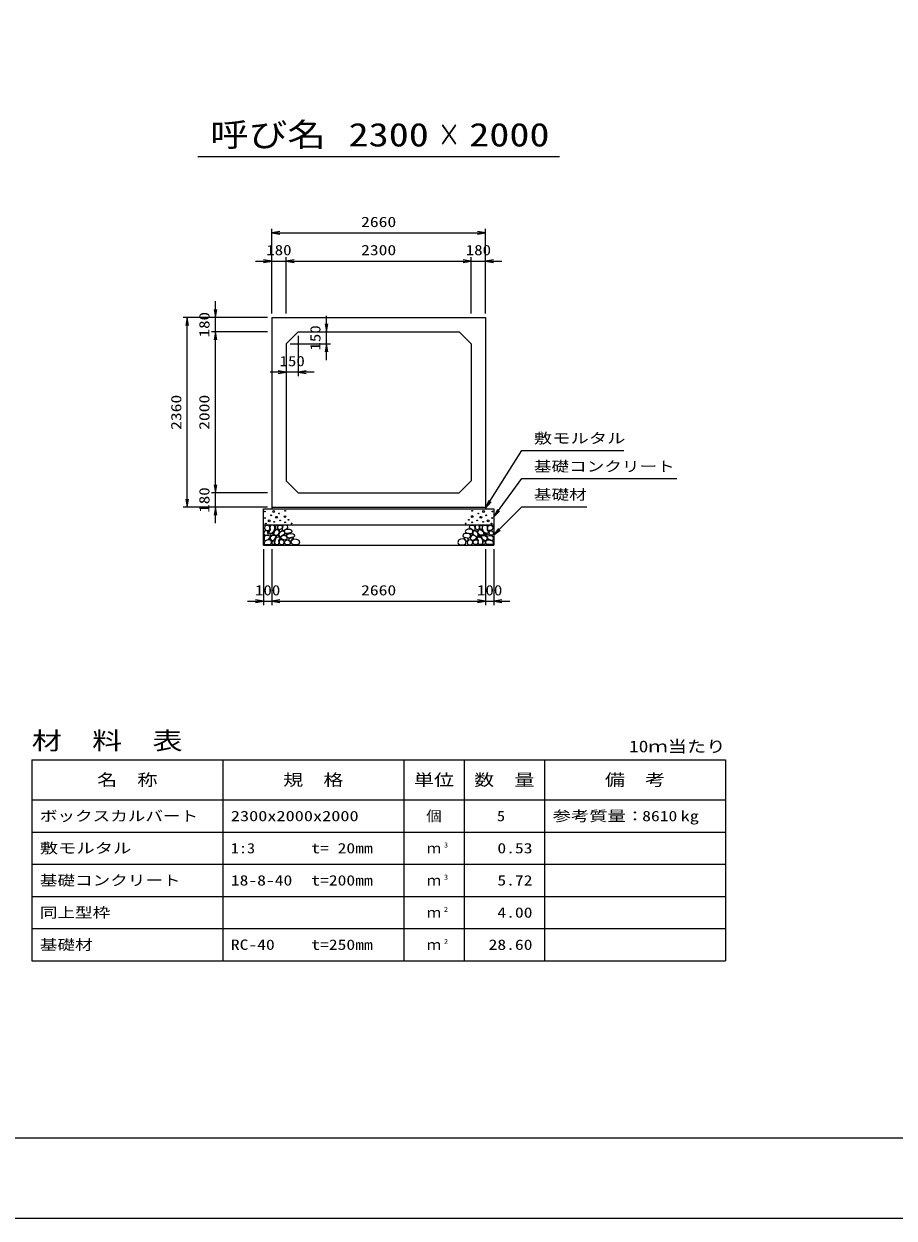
# Model space of a CAD drawing. Units: millimetres at full size. Extents: x 0 to 42050, y 0 to 29700.
# Drawn here: x 14115 to 24933, y 0 to 14850 of the extents above; entities that cross this region are included whole.
import ezdxf
from ezdxf.enums import TextEntityAlignment as Align

# ---------------------------------------------------------------- set-up
doc = ezdxf.new("R2010")
doc.units = ezdxf.units.MM
for name, color, linetype, lineweight in [('D-DCR-HCHn', 4, 'Continuous', 9), ('D-MTR-FRAM', 7, 'Continuous', 25), ('D-MTR-LINE', 7, 'Continuous', 25), ('D-STR-DIM', 7, 'Continuous', 25), ('D-STR-STRn', 1, 'Continuous', 25), ('D-STR-TXT', 7, 'Continuous', 25), ('D-TTL', 2, 'Continuous', 25), ('D-TTL-TXT', 7, 'Continuous', 25)]:
    doc.layers.add(name, color=color, linetype=linetype, lineweight=lineweight)
doc.layers.add('D-MTR', color=7, linetype='Continuous')
doc.layers.add('D-MTR-TXT', color=7, linetype='Continuous')
doc.styles.add('ＭＳ ゴシック', font='')
doc.styles.get('ＭＳ ゴシック').set_extended_font_data('MS Gothic')

# ---------------------------------------------------------------- blocks, each defined once
blk = doc.blocks.new('open_arrow')
at = {"color": 0, "linetype": 'Continuous', "lineweight": -2}
blk.add_lwpolyline([(7.5, 1.25), (0, 0), (7.5, -1.25)], dxfattribs=at)

msp = doc.modelspace()

# ---------------------------------------------------------------- linework, layer by layer
at = {"layer": 'D-DCR-HCHn'}
for points in [[(17158.998, 8609.493), (17132.994, 8615.271), (17109.879, 8603.714), (17106.99, 8577.71), (17112.769, 8557.485), (17141.662, 8548.817), (17161.887, 8548.817), (17170.555, 8563.263), (17170.555, 8595.046)], [(17182.112, 8612.382), (17173.444, 8586.378), (17176.334, 8557.485), (17156.109, 8525.702), (17182.112, 8511.256), (17211.006, 8525.702), (17228.342, 8548.817), (17234.12, 8586.378), (17228.342, 8606.603), (17211.006, 8615.271)], [(17237.01, 8606.603), (17237.01, 8571.931), (17251.456, 8563.263), (17265.903, 8571.931), (17268.792, 8592.157), (17265.903, 8609.493), (17245.678, 8615.271)], [(17285.601, 8558.845), (17273.999, 8566.941), (17272.006, 8594.16), (17281.557, 8615.616), (17305.582, 8618.128), (17325.263, 8612.156), (17326.848, 8600.53), (17324.014, 8576.921), (17308.752, 8567.586)], [(17351.239, 8551.998), (17361.02, 8563.092), (17378.359, 8569.342), (17392.287, 8578.717), (17396.55, 8593.49), (17390.013, 8607.695), (17376.369, 8616.218), (17360.845, 8617.886), (17345.522, 8615.424), (17335.719, 8606.98), (17328.918, 8589.457), (17327.379, 8572.722), (17331.1, 8562.871), (17333.729, 8553.23), (17342.948, 8549.842)], [(19698.761, 8551.998), (19688.98, 8563.092), (19671.641, 8569.342), (19657.713, 8578.717), (19653.45, 8593.49), (19659.987, 8607.695), (19673.631, 8616.218), (19689.155, 8617.886), (19704.478, 8615.424), (19714.281, 8606.98), (19721.082, 8589.457), (19722.621, 8572.722), (19718.9, 8562.871), (19716.271, 8553.23), (19707.052, 8549.842)], [(19764.399, 8558.845), (19776.001, 8566.941), (19777.994, 8594.16), (19768.443, 8615.616), (19744.418, 8618.128), (19724.737, 8612.156), (19723.152, 8600.53), (19725.986, 8576.921), (19741.248, 8567.586)], [(19812.99, 8606.603), (19812.99, 8571.931), (19798.544, 8563.263), (19784.097, 8571.931), (19781.208, 8592.157), (19784.097, 8609.493), (19804.322, 8615.271)], [(19867.888, 8612.382), (19876.556, 8586.378), (19873.666, 8557.485), (19893.891, 8525.702), (19867.888, 8511.256), (19838.994, 8525.702), (19821.658, 8548.817), (19815.88, 8586.378), (19821.658, 8606.603), (19838.994, 8615.271)], [(19891.002, 8609.493), (19917.006, 8615.271), (19940.121, 8603.714), (19943.01, 8577.71), (19937.231, 8557.485), (19908.338, 8548.817), (19888.113, 8548.817), (19879.445, 8563.263), (19879.445, 8595.046)], [(17104.101, 8537.26), (17095.433, 8511.256), (17106.99, 8493.92), (17135.883, 8491.03), (17155.61, 8499.499), (17147.441, 8519.924), (17153.219, 8531.481), (17141.662, 8543.038), (17124.326, 8548.817)], [(17158.944, 8441.261), (17180.346, 8473.365), (17177.671, 8481.39), (17148.243, 8489.416), (17121.49, 8486.741), (17102.763, 8470.689), (17100.087, 8451.962), (17102.763, 8433.235), (17124.165, 8427.884)], [(17187.891, 8511.256), (17173.444, 8499.698), (17179.223, 8491.03), (17199.448, 8491.03), (17208.116, 8493.92), (17213.895, 8505.477), (17205.227, 8514.145)], [(17233.852, 8441.261), (17247.229, 8473.365), (17236.527, 8486.741), (17204.424, 8486.741), (17191.047, 8481.39), (17177.671, 8462.663), (17177.671, 8446.612), (17191.047, 8425.209), (17207.099, 8422.534)], [(17231.231, 8543.038), (17216.784, 8508.366), (17228.342, 8493.92), (17263.013, 8493.92), (17277.46, 8499.698), (17291.907, 8519.924), (17291.907, 8537.26), (17277.46, 8560.374), (17260.124, 8563.263)], [(17279.332, 8377.054), (17287.358, 8401.131), (17284.683, 8427.884), (17303.41, 8457.313), (17279.332, 8470.689), (17252.579, 8457.313), (17236.527, 8435.91), (17231.177, 8401.131), (17236.527, 8382.404), (17252.579, 8374.378)], [(17273.982, 8470.689), (17287.358, 8481.39), (17282.007, 8489.416), (17263.28, 8489.416), (17255.254, 8486.741), (17249.904, 8476.04), (17257.93, 8468.014)], [(17301.681, 8534.73), (17313.297, 8540.817), (17324.296, 8546.161), (17330.86, 8559.065), (17325.554, 8567.961), (17315.968, 8570.014), (17300.137, 8561.115), (17288.42, 8552.605), (17289.515, 8544.944), (17293.895, 8537.527)], [(17303.109, 8473.224), (17290.35, 8477.579), (17289.086, 8505.688), (17299.964, 8530.928), (17330.015, 8545.156), (17352.452, 8539.405), (17353.795, 8508.924), (17343.477, 8496.886), (17315.401, 8481.311)], [(17363.981, 8430.925), (17328.607, 8437.521), (17313.56, 8449.658), (17308.808, 8468.655), (17323.492, 8483.022), (17352.102, 8491.082), (17373.749, 8478.154), (17387.74, 8460.74), (17383.78, 8443.062)], [(17382.239, 8493.692), (17382.239, 8504.551), (17375.72, 8509.466), (17364.97, 8510.609), (17356.278, 8507.18), (17353.19, 8496.664), (17360.738, 8488.891), (17370.802, 8484.319), (17380.409, 8488.319)], [(17372.727, 8512.135), (17362.952, 8515.066), (17358.675, 8520.928), (17355.905, 8536.938), (17359.816, 8558.619), (17385.776, 8568.926), (17415.648, 8568.926), (17443.03, 8553.998), (17447.653, 8538.004), (17443.385, 8526.63), (17430.583, 8521.299), (17409.247, 8517.745), (17382.931, 8512.013)], [(17408.634, 8455.297), (17400.545, 8459.592), (17389.424, 8467.928), (17384.874, 8476.518), (17384.874, 8495.212), (17398.523, 8510.37), (17428.349, 8514.159), (17460.449, 8510.117), (17476.12, 8498.585), (17480.164, 8480.462), (17467.761, 8469.388), (17457.436, 8465.361), (17440.312, 8463.128), (17424.987, 8460.305)], [(19641.366, 8455.297), (19649.455, 8459.592), (19660.576, 8467.928), (19665.126, 8476.518), (19665.126, 8495.212), (19651.477, 8510.37), (19621.651, 8514.159), (19589.551, 8510.117), (19573.88, 8498.585), (19569.836, 8480.462), (19582.239, 8469.388), (19592.564, 8465.361), (19609.688, 8463.128), (19625.013, 8460.305)], [(19677.273, 8512.135), (19687.048, 8515.066), (19691.325, 8520.928), (19694.095, 8536.938), (19690.184, 8558.619), (19664.224, 8568.926), (19634.352, 8568.926), (19606.97, 8553.998), (19602.347, 8538.004), (19606.615, 8526.63), (19619.417, 8521.299), (19640.753, 8517.745), (19667.069, 8512.013)], [(19686.019, 8430.925), (19721.393, 8437.521), (19736.44, 8449.658), (19741.192, 8468.655), (19726.508, 8483.022), (19697.898, 8491.082), (19676.251, 8478.154), (19662.26, 8460.74), (19666.22, 8443.062)], [(19667.761, 8493.692), (19667.761, 8504.551), (19674.28, 8509.466), (19685.03, 8510.609), (19693.722, 8507.18), (19696.81, 8496.664), (19689.262, 8488.891), (19679.198, 8484.319), (19669.591, 8488.319)], [(19746.891, 8473.224), (19759.65, 8477.579), (19760.914, 8505.688), (19750.036, 8530.928), (19719.985, 8545.156), (19697.548, 8539.405), (19696.205, 8508.924), (19706.523, 8496.886), (19734.599, 8481.311)], [(19748.319, 8534.73), (19736.703, 8540.817), (19725.704, 8546.161), (19719.14, 8559.065), (19724.446, 8567.961), (19734.032, 8570.014), (19749.863, 8561.115), (19761.58, 8552.605), (19760.485, 8544.944), (19756.105, 8537.527)], [(19770.668, 8377.054), (19762.642, 8401.131), (19765.317, 8427.884), (19746.59, 8457.313), (19770.668, 8470.689), (19797.421, 8457.313), (19813.473, 8435.91), (19818.823, 8401.131), (19813.473, 8382.404), (19797.421, 8374.378)], [(19818.769, 8543.038), (19833.216, 8508.366), (19821.658, 8493.92), (19786.987, 8493.92), (19772.54, 8499.698), (19758.093, 8519.924), (19758.093, 8537.26), (19772.54, 8560.374), (19789.876, 8563.263)], [(19776.018, 8470.689), (19762.642, 8481.39), (19767.993, 8489.416), (19786.72, 8489.416), (19794.746, 8486.741), (19800.096, 8476.04), (19792.07, 8468.014)], [(19816.148, 8441.261), (19802.771, 8473.365), (19813.473, 8486.741), (19845.576, 8486.741), (19858.953, 8481.39), (19872.329, 8462.663), (19872.329, 8446.612), (19858.953, 8425.209), (19842.901, 8422.534)], [(19862.109, 8511.256), (19876.556, 8499.698), (19870.777, 8491.03), (19850.552, 8491.03), (19841.884, 8493.92), (19836.105, 8505.477), (19844.773, 8514.145)], [(19891.056, 8441.261), (19869.654, 8473.365), (19872.329, 8481.39), (19901.757, 8489.416), (19928.51, 8486.741), (19947.237, 8470.689), (19949.913, 8451.962), (19947.237, 8433.235), (19925.835, 8427.884)], [(19945.899, 8537.26), (19954.567, 8511.256), (19943.01, 8493.92), (19914.117, 8491.03), (19894.39, 8499.499), (19902.559, 8519.924), (19896.781, 8531.481), (19908.338, 8543.038), (19925.674, 8548.817)], [(17169.645, 8374.378), (17188.372, 8382.404), (17193.723, 8409.157), (17183.021, 8427.884), (17164.294, 8433.235), (17140.217, 8430.56), (17113.464, 8419.859), (17100.087, 8403.807), (17100.087, 8385.08), (17108.113, 8374.378), (17140.217, 8377.054)], [(17228.502, 8382.404), (17228.502, 8414.508), (17215.125, 8422.534), (17201.749, 8414.508), (17199.073, 8395.781), (17201.749, 8379.729), (17220.476, 8374.378)], [(17300.735, 8379.729), (17324.812, 8374.378), (17346.215, 8385.08), (17348.89, 8409.157), (17343.539, 8427.884), (17316.786, 8435.91), (17298.059, 8435.91), (17290.033, 8422.534), (17290.033, 8393.106)], [(17359.869, 8416.931), (17378.084, 8432.234), (17404.219, 8431.97), (17422.17, 8416.931), (17424.81, 8389.227), (17412.666, 8373.924), (17378.876, 8371.549), (17362.509, 8381.311), (17355.645, 8403.738)], [(17429.876, 8417.808), (17417.748, 8423.743), (17411.39, 8430.697), (17412.71, 8447.843), (17422.307, 8456.236), (17442.7, 8461.151), (17459.015, 8461.271), (17464.293, 8449.761), (17452.814, 8439.51), (17442.239, 8430.35), (17438.573, 8421.331)], [(17473.293, 8372.112), (17456.233, 8376.916), (17444.939, 8384.601), (17439.893, 8399.011), (17437.01, 8412.7), (17448.544, 8433.594), (17471.131, 8447.524), (17505.492, 8442), (17532.645, 8431.913), (17539.133, 8401.652), (17533.366, 8379.317), (17506.934, 8372.593)], [(19576.707, 8372.112), (19593.767, 8376.916), (19605.061, 8384.601), (19610.107, 8399.011), (19612.99, 8412.7), (19601.456, 8433.594), (19578.869, 8447.524), (19544.508, 8442), (19517.355, 8431.913), (19510.867, 8401.652), (19516.634, 8379.317), (19543.066, 8372.593)], [(19620.124, 8417.808), (19632.252, 8423.743), (19638.61, 8430.697), (19637.29, 8447.843), (19627.693, 8456.236), (19607.3, 8461.151), (19590.985, 8461.271), (19585.707, 8449.761), (19597.186, 8439.51), (19607.761, 8430.35), (19611.427, 8421.331)], [(19690.131, 8416.931), (19671.916, 8432.234), (19645.781, 8431.97), (19627.83, 8416.931), (19625.19, 8389.227), (19637.334, 8373.924), (19671.124, 8371.549), (19687.491, 8381.311), (19694.355, 8403.738)], [(19749.265, 8379.729), (19725.188, 8374.378), (19703.785, 8385.08), (19701.11, 8409.157), (19706.461, 8427.884), (19733.214, 8435.91), (19751.941, 8435.91), (19759.967, 8422.534), (19759.967, 8393.106)], [(19821.498, 8382.404), (19821.498, 8414.508), (19834.875, 8422.534), (19848.251, 8414.508), (19850.927, 8395.781), (19848.251, 8379.729), (19829.524, 8374.378)], [(19880.355, 8374.378), (19861.628, 8382.404), (19856.277, 8409.157), (19866.979, 8427.884), (19885.706, 8433.235), (19909.783, 8430.56), (19936.536, 8419.859), (19949.913, 8403.807), (19949.913, 8385.08), (19941.887, 8374.378), (19909.783, 8377.054)]]:
    msp.add_lwpolyline(points, close=True, dxfattribs=at)
for centre, radius in [((17111.091, 8786.145), 4.5), ((17220.004, 8786.145), 11.25), ((17286.563, 8762.459), 4.5), ((17362.197, 8795.221), 4.5), ((19687.803, 8795.221), 4.5), ((19763.437, 8762.459), 4.5), ((19829.996, 8786.145), 11.25), ((19938.909, 8786.145), 4.5), ((17112.803, 8705.879), 4.5), ((17121.905, 8637.286), 4.5), ((17164.855, 8670.444), 11.25), ((17188.437, 8738.641), 4.5), ((17226.552, 8658.646), 4.5), ((17254.996, 8714.955), 11.25), ((17300.06, 8675.807), 4.5), ((17360.741, 8723.204), 11.25), ((17361.763, 8651.675), 4.5), ((17403.942, 8683.293), 4.5), ((17443.193, 8637.037), 4.5), ((19606.807, 8637.037), 4.5), ((19646.058, 8683.293), 4.5), ((19689.259, 8723.204), 11.25), ((19688.237, 8651.675), 4.5), ((19749.94, 8675.807), 4.5), ((19795.004, 8714.955), 11.25), ((19823.448, 8658.646), 4.5), ((19861.563, 8738.641), 4.5), ((19885.145, 8670.444), 11.25), ((19928.095, 8637.286), 4.5), ((19937.197, 8705.879), 4.5)]:
    msp.add_circle(centre, radius, dxfattribs=at)
at = {"layer": 'D-MTR-FRAM'}
for p, q in [((14212.5, 5700), (22837.5, 5700)), ((14212.5, 5700), (14212.5, 3200)), ((22837.5, 5700), (22837.5, 3200)), ((14212.5, 3200), (22837.5, 3200))]:
    msp.add_line(p, q, dxfattribs=at)
at = {"layer": 'D-MTR-LINE'}
for p, q in [((16587.5, 5700), (16587.5, 3200)), ((18837.5, 5700), (18837.5, 3200)), ((19587.5, 5700), (19587.5, 3200)), ((20587.5, 5700), (20587.5, 3200)), ((14212.5, 5200), (22837.5, 5200)), ((14212.5, 4800), (22837.5, 4800)), ((14212.5, 4400), (22837.5, 4400)), ((14212.5, 4000), (22837.5, 4000)), ((14212.5, 3600), (22837.5, 3600))]:
    msp.add_line(p, q, dxfattribs=at)
at = {"layer": 'D-STR-DIM'}
for p, q in [((17195, 11250), (17195, 12300)), ((17195, 12250), (19855, 12250)), ((19855, 11250), (19855, 12300)), ((16995, 11900), (17575, 11900)), ((17195, 11250), (17195, 11950)), ((17375, 11250), (17375, 11950)), ((17375, 11250), (17375, 11950)), ((17375, 11900), (19675, 11900)), ((19475, 11900), (20055, 11900)), ((19675, 11250), (19675, 11950)), ((19675, 11250), (19675, 11950)), ((19855, 11250), (19855, 11950)), ((16495, 10820), (16495, 11400)), ((17145, 11200), (16095, 11200)), ((16145, 8840), (16145, 11200)), ((17145, 11200), (16445, 11200)), ((17875, 10670), (17875, 11220)), ((17145, 11020), (16445, 11020)), ((17145, 11020), (16445, 11020)), ((16495, 9020), (16495, 11020)), ((17575, 11020), (17925, 11020)), ((17425, 10870), (17925, 10870)), ((17525, 10970), (17525, 10470)), ((17375, 10820), (17375, 10470)), ((17725, 10520), (17175, 10520)), ((16495, 8640), (16495, 9220)), ((17145, 9020), (16445, 9020)), ((17145, 9020), (16445, 9020)), ((17145, 8840), (16095, 8840)), ((17145, 8840), (16445, 8840)), ((17095, 8320), (17095, 7620)), ((17195, 8320), (17195, 7620)), ((17195, 8320), (17195, 7620)), ((19855, 8320), (19855, 7620)), ((19855, 8320), (19855, 7620)), ((19955, 8320), (19955, 7620)), ((16895, 7670), (17395, 7670)), ((17195, 7670), (19855, 7670)), ((19655, 7670), (20155, 7670))]:
    msp.add_line(p, q, dxfattribs=at)
at = {"layer": 'D-STR-STRn'}
for p, q in [((17195, 11200), (19855, 11200)), ((17195, 11200), (17195, 8840)), ((19855, 11200), (19855, 8840)), ((17375, 10870), (17525, 11020)), ((17525, 11020), (19525, 11020)), ((19525, 11020), (19675, 10870)), ((17375, 10870), (17375, 9170)), ((19675, 10870), (19675, 9170)), ((17525, 9020), (17375, 9170)), ((19675, 9170), (19525, 9020)), ((17525, 9020), (19525, 9020)), ((17095, 8370), (17095, 8820)), ((17095, 8820), (19955, 8820)), ((17195, 8840), (17195, 8820)), ((17195, 8840), (19855, 8840)), ((19855, 8840), (19855, 8820)), ((19955, 8820), (19955, 8370)), ((17095, 8620), (19955, 8620)), ((17095, 8370), (19955, 8370))]:
    msp.add_line(p, q, dxfattribs=at)
at = {"layer": 'D-STR-TXT'}
for points in [[(19855, 8830), (20305, 9545), (20405, 9545), (21571.624, 9545)], [(19955, 8720), (20305, 9195), (20405, 9195), (22230.761, 9195)], [(19955, 8495), (20305, 8845), (20405, 8845), (21112.36, 8845)]]:
    msp.add_lwpolyline(points, dxfattribs=at)
at = {"layer": 'D-TTL'}
for points in [[(0, 0), (42050, 0), (42050, 29700), (0, 29700)], [(1000, 1000), (41050, 1000), (41050, 28700), (1000, 28700)]]:
    msp.add_lwpolyline(points, close=True, dxfattribs=at)
at = {"layer": 'D-TTL-TXT'}
msp.add_line((16275, 13200), (20775, 13200), dxfattribs=at)

# ---------------------------------------------------------------- block references
at = {"layer": 'D-STR-DIM', "xscale": 13.3, "yscale": 13.3}
for p in [(17195, 12250), (17375, 11900), (17375, 11900), (19855, 11900), (17525, 10520), (17195, 7670), (17195, 7670), (19955, 7670)]:
    msp.add_blockref('open_arrow', p, dxfattribs=at)
for p, rotation in [((19855, 12250), 180), ((17195, 11900), 180), ((19675, 11900), 180), ((19675, 11900), 180), ((16495, 11200), 90), ((16145, 11200), 270), ((16495, 11020), 270), ((16495, 11020), 270), ((17875, 11020), 90), ((17875, 10870), 270), ((17375, 10520), 180), ((16495, 9020), 90), ((16495, 9020), 90), ((16145, 8840), 90), ((16495, 8840), 270), ((17095, 7670), 180), ((19855, 7670), 180), ((19855, 7670), 180)]:
    msp.add_blockref('open_arrow', p, dxfattribs=dict(at, rotation=rotation))
at = {"layer": 'D-STR-TXT', "xscale": 13.3, "yscale": 13.3}
for p, rotation in [((19855, 8830), 57.8), ((19955, 8720), 53.6), ((19955, 8495), 45)]:
    msp.add_blockref('open_arrow', p, dxfattribs=dict(at, rotation=rotation))

# ---------------------------------------------------------------- texts
at = {"layer": 'D-MTR', "style": 'ＭＳ ゴシック', "width": 1.25}
msp.add_text('材\u3000料\u3000表', height=219.9, dxfattribs=at).set_placement((14212.5, 5760), align=Align.BOTTOM_LEFT)
at = {"layer": 'D-MTR', "style": 'ＭＳ ゴシック', "width": 1.2}
msp.add_text('10ｍ当たり', height=146.6, dxfattribs=at).set_placement((22837.5, 5748.333), align=Align.BOTTOM_RIGHT)
at = {"layer": 'D-MTR-TXT', "style": 'ＭＳ ゴシック'}
for s, height, width, p in [('名\u3000称', 146.6, 1.25, (15400, 5450)), ('規\u3000格', 146.6, 1.25, (17712.5, 5450)), ('単位', 146.6, 1.25, (19212.5, 5450)), ('数\u3000量', 146.6, 1.25, (20087.5, 5450)), ('備\u3000考', 146.6, 1.25, (21712.5, 5450)), ('個', 128.3, 1.1, (19212.5, 5000))]:
    msp.add_text(s, height=height, dxfattribs=dict(at, width=width)).set_placement(p, align=Align.MIDDLE_CENTER)
for s, width, p in [('ボックスカルバート', 1.25, (14312.5, 5000)), ('2300x2000x2000', 1.3, (16687.5, 5000)), ('参考質量：    kg', 1.3, (20687.5, 5000)), ('敷モルタル', 1.3, (14312.5, 4600)), ('1:3', 1.15, (16687.5, 4600)), ('t= 20mm', 1.25, (17687.5, 4600)), ('基礎コンクリート', 1.25, (14312.5, 4200)), ('18-8-40', 1.25, (16687.5, 4200)), ('t=200mm', 1.25, (17687.5, 4200)), ('同上型枠', 1.25, (14312.5, 3800)), ('基礎材', 1.25, (14312.5, 3400)), ('RC-40', 1.25, (16687.5, 3400)), ('t=250mm', 1.25, (17687.5, 3400))]:
    msp.add_text(s, height=128.3, dxfattribs=dict(at, width=width)).set_placement(p, align=Align.MIDDLE_LEFT)
for s, width, p in [('5', 1.15, (20096.383, 5000)), ('8610', 1.25, (22237.5, 5000)), ('0.53', 1.25, (20437.5, 4600)), ('5.72', 1.25, (20437.5, 4200)), ('4.00', 1.25, (20437.5, 3800)), ('28.60', 1.25, (20437.5, 3400))]:
    msp.add_text(s, height=128.3, dxfattribs=dict(at, width=width)).set_placement(p, align=Align.MIDDLE_RIGHT)
for p in [(19212.5, 4600), (19212.5, 4200), (19212.5, 3800), (19212.5, 3400)]:
    msp.add_text('ｍ', height=128.3, dxfattribs=at).set_placement(p, align=Align.MIDDLE_CENTER)
at = {"layer": 'D-MTR-TXT', "style": 'ＭＳ ゴシック', "width": 1.15}
for s, p in [('3', (19337.5, 4588.333)), ('3', (19337.5, 4188.333)), ('2', (19337.5, 3788.333)), ('2', (19337.5, 3388.333))]:
    msp.add_text(s, height=64.15, dxfattribs=at).set_placement(p, align=Align.BOTTOM_LEFT)
at = {"layer": 'D-STR-DIM', "style": 'ＭＳ ゴシック'}
for s, width, p in [('2660', 1.25, (18525, 12387.5)), ('180', 1.2, (17285, 12037.5)), ('2300', 1.25, (18525, 12037.5)), ('180', 1.2, (19765, 12037.5)), ('150', 1.2, (17450, 10657.5)), ('100', 1.2, (17145, 7807.5)), ('2660', 1.25, (18525, 7807.5)), ('100', 1.2, (19905, 7807.5))]:
    msp.add_text(s, height=128.3, dxfattribs=dict(at, width=width)).set_placement(p, align=Align.MIDDLE_CENTER)
for s, width, p in [('180', 1.2, (16357.5, 11110)), ('150', 1.2, (17737.5, 10945)), ('2360', 1.25, (16007.5, 10020)), ('2000', 1.25, (16357.5, 10020)), ('180', 1.2, (16357.5, 8930))]:
    msp.add_text(s, height=128.3, rotation=90, dxfattribs=dict(at, width=width)).set_placement(p, align=Align.MIDDLE_CENTER)
at = {"layer": 'D-STR-TXT', "style": 'ＭＳ ゴシック'}
for s, width, p in [('敷モルタル', 1.3, (20455, 9595)), ('基礎コンクリート', 1.25, (20455, 9245)), ('基礎材', 1.25, (20455, 8895))]:
    msp.add_text(s, height=128.3, dxfattribs=dict(at, width=width)).set_placement(p, align=Align.BOTTOM_LEFT)
at = {"layer": 'D-TTL-TXT', "style": 'ＭＳ ゴシック'}
for s, width, p in [('呼び名', 1.2, (17150, 13237.5)), ('2300', 1.25, (18650, 13237.5)), ('×', 0.7, (19400, 13237.5)), ('2000', 1.25, (20150, 13237.5))]:
    msp.add_text(s, height=293.3, dxfattribs=dict(at, width=width)).set_placement(p, align=Align.BOTTOM_CENTER)

doc.saveas('drawing.dxf')
